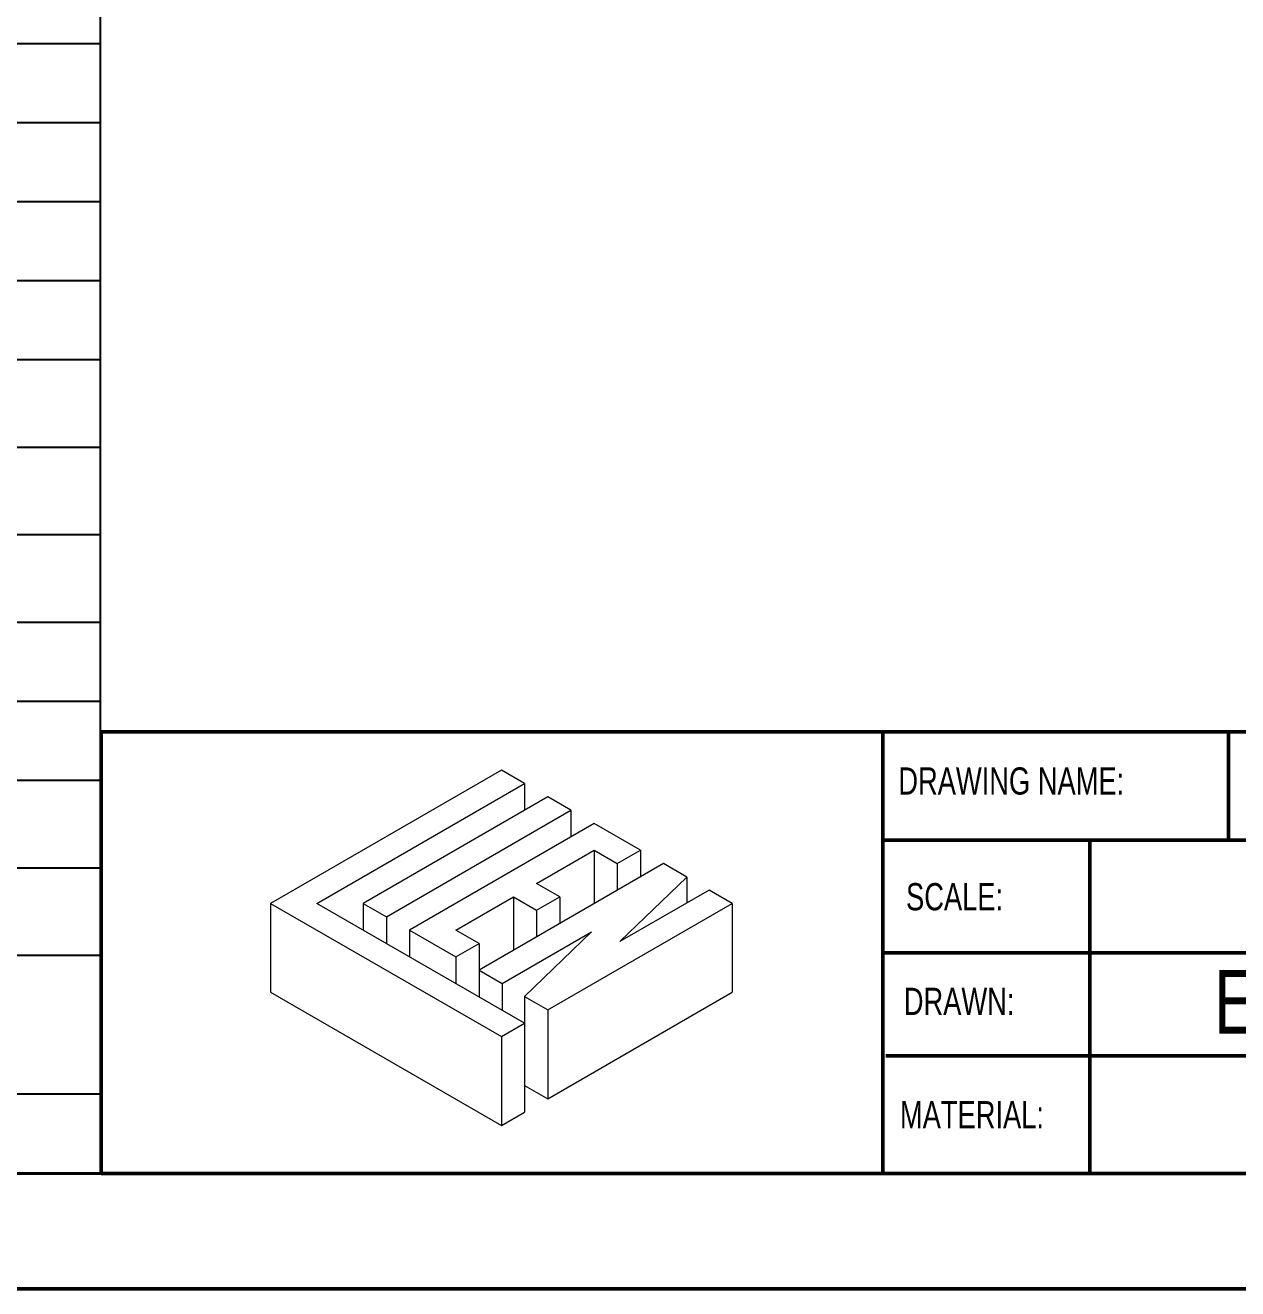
# Model space of a CAD drawing. Header units: millimetres. Extents: x 0 to 279, y 0 to 216.
# Drawn here: x 118.9 to 185.8, y 0 to 69.7 of the extents above; entities that cross this region are included whole.
import ezdxf

# ---------------------------------------------------------------- set-up
doc = ezdxf.new("R2010")
doc.units = ezdxf.units.MM
for name, color, linetype in [('PAGE_BORDER', 7, 'Continuous'), ('TITLE_BLOCK_BORDER', 7, 'Continuous'), ('TITLE_BLOCK_TEXT', 8, 'Continuous')]:
    doc.layers.add(name, color=color, linetype=linetype)
doc.styles.add('SLDTEXTSTYLE0', font='TXT', dxfattribs={"width": 0.75})

# ---------------------------------------------------------------- blocks, each defined once
blk = doc.blocks.new('Lien3D Logo')
at = {"color": 7, "linetype": 'Continuous', "lineweight": 18}
for p, q in [((10.607, 16.329), (0, 10.206)), ((11.67, 15.715), (10.607, 16.329)), ((2.128, 10.206), (11.67, 15.715)), ((11.67, 15.715), (11.67, 14.486)), ((12.734, 15.101), (4.255, 10.206)), ((13.798, 14.486), (12.734, 15.101)), ((5.319, 9.592), (13.798, 14.486)), ((13.798, 14.486), (13.798, 13.258)), ((14.862, 13.872), (6.383, 8.977)), ((16.99, 12.644), (14.862, 13.872)), ((12.218, 11.118), (14.862, 12.644)), ((14.862, 12.644), (15.926, 12.03)), ((14.862, 12.644), (14.862, 10.187)), ((15.926, 12.03), (16.99, 12.644)), ((16.99, 12.644), (16.99, 11.416)), ((18.054, 12.03), (9.575, 7.135)), ((15.926, 12.03), (15.926, 10.801)), ((19.118, 11.416), (18.054, 12.03)), ((13.282, 10.504), (12.218, 11.118)), ((16.039, 8.447), (19.118, 11.416)), ((19.118, 11.416), (19.118, 10.224)), ((8.511, 8.977), (11.155, 10.504)), ((11.155, 10.504), (12.218, 9.889)), ((11.155, 10.504), (11.155, 8.047)), ((12.218, 9.889), (13.282, 10.504)), ((13.282, 10.504), (13.282, 9.275)), ((20.149, 10.82), (16.039, 8.447)), ((21.213, 10.206), (20.149, 10.82)), ((0, 10.206), (0, 6.123)), ((0, 10.206), (10.607, 4.083)), ((11.67, 4.697), (2.128, 10.206)), ((4.255, 10.206), (4.255, 8.977)), ((4.255, 10.206), (5.319, 9.592)), ((12.218, 9.889), (12.218, 8.661)), ((12.734, 5.311), (21.213, 10.206)), ((21.213, 10.206), (21.213, 6.123)), ((5.319, 9.592), (5.319, 8.363)), ((6.383, 8.977), (8.511, 7.749)), ((6.383, 8.977), (6.383, 7.749)), ((9.575, 8.363), (8.511, 8.977)), ((10.639, 6.521), (14.749, 8.893)), ((14.749, 8.893), (11.67, 5.925)), ((8.511, 7.749), (9.575, 8.363)), ((9.575, 8.363), (9.575, 7.135)), ((8.511, 7.749), (8.511, 6.521)), ((9.575, 7.135), (10.639, 6.521)), ((9.575, 7.135), (9.575, 5.907)), ((10.639, 6.521), (10.639, 5.293)), ((0, 6.123), (10.607, 0)), ((11.67, 5.925), (12.734, 5.311)), ((11.67, 5.925), (11.67, 4.697)), ((12.734, 1.228), (21.213, 6.123)), ((12.734, 5.311), (12.734, 1.228)), ((10.607, 4.083), (11.67, 4.697)), ((11.67, 4.697), (11.67, 0.614)), ((10.607, 4.083), (10.607, 0)), ((11.67, 1.842), (12.734, 1.228)), ((10.607, 0), (11.67, 0.614))]:
    blk.add_line(p, q, dxfattribs=at)
blk = doc.blocks.new('SW_TABLEANNOTATION_0')
at = {"layer": 'TITLE_BLOCK_BORDER', "color": 0}
for p, q in [((116.691, -119.87), (116.691, 0)), ((0, -57.601), (116.691, -57.601)), ((0, -61.96), (116.691, -61.96)), ((0, -66.319), (116.691, -66.319)), ((0, -70.678), (116.691, -70.678)), ((0, -75.037), (116.691, -75.037)), ((0, -79.86), (116.691, -79.86)), ((0, -84.682), (116.691, -84.682)), ((0, -89.504), (116.691, -89.504)), ((0, -93.863), (116.691, -93.863)), ((0, -98.222), (116.691, -98.222)), ((0, -103.045), (116.691, -103.045)), ((0, -107.867), (116.691, -107.867)), ((0, -115.511), (116.691, -115.511)), ((0, -119.87), (116.691, -119.87))]:
    blk.add_line(p, q, dxfattribs=at)

msp = doc.modelspace()

# ---------------------------------------------------------------- linework, layer by layer
at = {"color": 7, "linetype": 'Continuous', "lineweight": 50}
msp.add_line((0, 0), (279.4, 0), dxfattribs=at)
at = {"layer": 'PAGE_BORDER', "lineweight": 35}
msp.add_line((6.35, 6.35), (273.05, 6.35), dxfattribs=at)
at = {"layer": 'TITLE_BLOCK_BORDER', "lineweight": 50}
for p, q in [((123.087, 30.708), (123.087, 6.35)), ((166.18, 30.708), (123.087, 30.708)), ((166.18, 30.708), (166.18, 6.35)), ((273.05, 30.708), (166.18, 30.708)), ((185.238, 30.708), (185.238, 24.778)), ((273.05, 24.733), (166.18, 24.733)), ((177.606, 24.733), (177.606, 6.35)), ((273.05, 18.518), (166.18, 18.518)), ((166.36, 12.839), (273.05, 12.839)), ((166.18, 6.35), (123.087, 6.35)), ((166.18, 6.35), (273.05, 6.35))]:
    msp.add_line(p, q, dxfattribs=at)

# ---------------------------------------------------------------- block references
at = {"layer": 'TITLE_BLOCK_BORDER'}
msp.add_blockref('SW_TABLEANNOTATION_0', (6.365, 126.257), dxfattribs=at)
at = {"layer": 'TITLE_BLOCK_BORDER', "xscale": 1.2, "yscale": 1.2, "zscale": 1.2}
msp.add_blockref('Lien3D Logo', (132.432, 8.997), dxfattribs=at)

# ---------------------------------------------------------------- texts
at = {"layer": 'TITLE_BLOCK_TEXT', "style": 'SLDTEXTSTYLE0'}
for s, insert, char_height, attachment_point in [('DRAWING NAME:', (167.042, 28.741), 1.5, 1), ('SCALE:', (167.467, 22.361), 1.5, 1), ('ECL', (187.863, 17.566), 3.5, 2), ('DRAWN:', (167.344, 16.591), 1.5, 1), ('MATERIAL:', (167.131, 10.342), 1.5, 1)]:
    msp.add_mtext(s, dxfattribs=dict(at, insert=insert, char_height=char_height, attachment_point=attachment_point))

doc.saveas('drawing.dxf')
